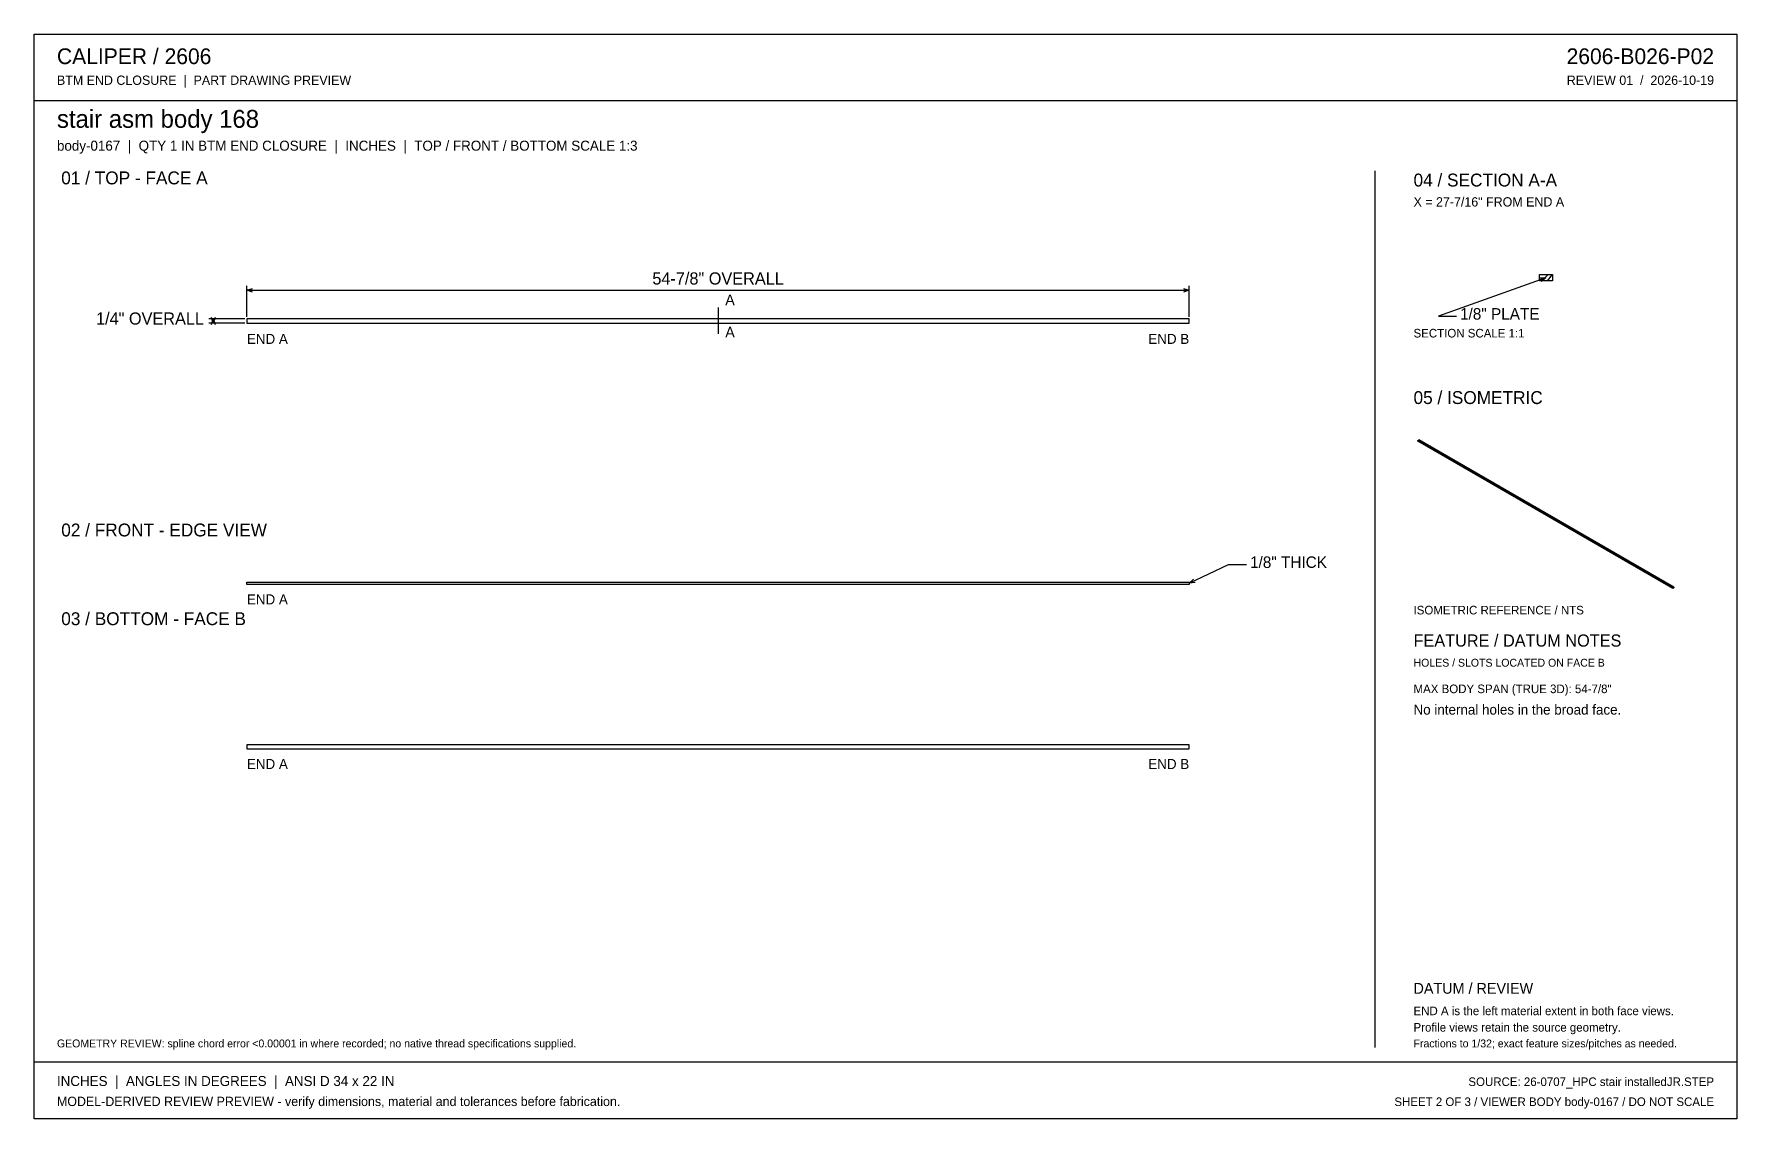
# Model space of a CAD drawing. Header units: inches. Extents: x 1.4 to 100.6, y 1.4 to 64.6.
import ezdxf
from ezdxf.enums import TextEntityAlignment as Align

# ---------------------------------------------------------------- set-up
doc = ezdxf.new("R2010")
doc.units = ezdxf.units.IN
doc.header["$MEASUREMENT"] = 0

msp = doc.modelspace()

# ---------------------------------------------------------------- linework, layer by layer
at = {"layer": 'ANNOTATION'}
for p, q in [((13.812, 48.125), (13.812, 49.917)), ((13.812, 49.667), (14.146, 49.771)), ((13.812, 49.667), (68.688, 49.667)), ((14.146, 49.562), (13.812, 49.667)), ((68.354, 49.771), (68.688, 49.667)), ((68.688, 49.667), (68.354, 49.562)), ((68.688, 48.125), (68.688, 49.917)), ((89.458, 50.396), (83.208, 48.167)), ((89.109, 50.382), (89.458, 50.396)), ((89.458, 50.396), (89.179, 50.186)), ((41.25, 48.667), (41.25, 47.125)), ((13.688, 48), (11.604, 48)), ((13.688, 47.75), (11.604, 47.75)), ((11.854, 47.75), (11.75, 48.083)), ((11.75, 47.667), (11.854, 48)), ((11.958, 48.083), (11.854, 47.75)), ((11.854, 48), (11.854, 47.75)), ((11.854, 48), (11.958, 47.667)), ((83.208, 48.167), (84.25, 48.167)), ((68.688, 32.604), (70.979, 33.708)), ((68.688, 32.604), (68.943, 32.843)), ((70.979, 33.708), (72.021, 33.708)), ((69.033, 32.655), (68.688, 32.604))]:
    msp.add_line(p, q, dxfattribs=at)
at = {"layer": 'OUTLINE'}
for p, q in [((1.417, 64.583), (100.583, 64.583)), ((1.417, 1.417), (1.417, 64.583)), ((100.583, 64.583), (100.583, 1.417)), ((1.417, 60.708), (100.583, 60.708)), ((79.5, 56.625), (79.5, 5.583)), ((89.083, 50.583), (89.833, 50.583)), ((89.083, 50.208), (89.083, 50.583)), ((89.208, 50.208), (89.583, 50.583)), ((89.542, 50.208), (89.833, 50.583)), ((89.833, 50.583), (89.833, 50.208)), ((89.833, 50.208), (89.083, 50.208)), ((13.812, 48), (13.812, 47.75)), ((68.688, 48), (13.812, 48)), ((13.812, 47.75), (68.688, 47.75)), ((68.688, 47.75), (68.688, 48)), ((82, 40.912), (82.068, 40.951)), ((82.068, 40.912), (82, 40.873)), ((82, 40.873), (82, 40.912)), ((96.849, 32.338), (82, 40.912)), ((96.849, 32.299), (82, 40.873)), ((82.068, 40.951), (82.068, 40.912)), ((96.917, 32.377), (82.068, 40.951)), ((96.917, 32.338), (82.068, 40.912)), ((13.812, 32.667), (68.688, 32.667)), ((13.812, 32.542), (13.812, 32.667)), ((68.688, 32.542), (13.812, 32.542)), ((68.688, 32.667), (68.688, 32.542)), ((96.849, 32.338), (96.917, 32.377)), ((96.849, 32.299), (96.849, 32.338)), ((96.917, 32.338), (96.849, 32.299)), ((96.917, 32.377), (96.917, 32.338)), ((13.812, 23.208), (13.812, 22.958)), ((68.688, 23.208), (13.812, 23.208)), ((13.812, 22.958), (68.688, 22.958)), ((68.688, 22.958), (68.688, 23.208)), ((1.417, 4.75), (100.583, 4.75)), ((100.583, 1.417), (1.417, 1.417))]:
    msp.add_line(p, q, dxfattribs=at)

# ---------------------------------------------------------------- texts
at = {"layer": 'ANNOTATION'}
for s, height, p in [('CALIPER / 2606', 0.91667, (2.75, 62.833)), ('BTM END CLOSURE  |  PART DRAWING PREVIEW', 0.54167, (2.75, 61.625)), ('stair asm body 168', 1.04167, (2.75, 59.125)), ('body-0167  |  QTY 1 IN BTM END CLOSURE  |  INCHES  |  TOP / FRONT / BOTTOM SCALE 1:3', 0.58333, (2.75, 57.792)), ('01 / TOP - FACE A', 0.75, (3, 55.833)), ('04 / SECTION A-A', 0.75, (81.75, 55.708)), ('X = 27-7/16" FROM END A', 0.54167, (81.75, 54.542)), ('A', 0.625, (41.667, 48.792)), ('1/8" PLATE', 0.6667, (84.458, 47.958)), ('END A', 0.5833, (13.812, 46.542)), ('A', 0.625, (41.667, 46.917)), ('SECTION SCALE 1:1', 0.5, (81.75, 46.917)), ('05 / ISOMETRIC', 0.75, (81.75, 43.042)), ('02 / FRONT - EDGE VIEW', 0.75, (3, 35.333)), ('1/8" THICK', 0.6667, (72.229, 33.5)), ('END A', 0.5833, (13.812, 31.375)), ('03 / BOTTOM - FACE B', 0.75, (3, 30.167)), ('ISOMETRIC REFERENCE / NTS', 0.5, (81.75, 30.792)), ('FEATURE / DATUM NOTES', 0.70833, (81.75, 28.917)), ('HOLES / SLOTS LOCATED ON FACE B', 0.45833, (81.75, 27.75)), ('MAX BODY SPAN (TRUE 3D): 54-7/8"', 0.5, (81.75, 26.208)), ('No internal holes in the broad face.', 0.58333, (81.75, 24.958)), ('END A', 0.5833, (13.812, 21.792)), ('DATUM / REVIEW', 0.625, (81.75, 8.708)), ('END A is the left material extent in both face views.', 0.5, (81.75, 7.458)), ('Profile views retain the source geometry.', 0.5, (81.75, 6.5)), ('GEOMETRY REVIEW: spline chord error <0.00001 in where recorded; no native thread specifications supplied.', 0.458333, (2.75, 5.583)), ('Fractions to 1/32; exact feature sizes/pitches as needed.', 0.45833, (81.75, 5.583)), ('INCHES  |  ANGLES IN DEGREES  |  ANSI D 34 x 22 IN', 0.58333, (2.75, 3.333)), ('MODEL-DERIVED REVIEW PREVIEW - verify dimensions, material and tolerances before fabrication.', 0.54167, (2.75, 2.167))]:
    msp.add_text(s, height=height, dxfattribs=at).set_placement(p)
for s, height, p in [('2606-B026-P02', 0.91667, (99.25, 62.833)), ('REVIEW 01  /  2026-10-19', 0.54167, (99.25, 61.625)), ('1/4" OVERALL', 0.70833, (11.312, 47.667)), ('END B', 0.5833, (68.688, 46.542)), ('END B', 0.5833, (68.688, 21.792)), ('SOURCE: 26-0707_HPC stair installedJR.STEP', 0.5, (99.25, 3.333)), ('SHEET 2 OF 3 / VIEWER BODY body-0167 / DO NOT SCALE', 0.5, (99.25, 2.167))]:
    msp.add_text(s, height=height, dxfattribs=at).set_placement(p, align=Align.RIGHT)
msp.add_text('54-7/8" OVERALL', height=0.70833, dxfattribs=at).set_placement((41.25, 50), align=Align.CENTER)

doc.saveas('drawing.dxf')
